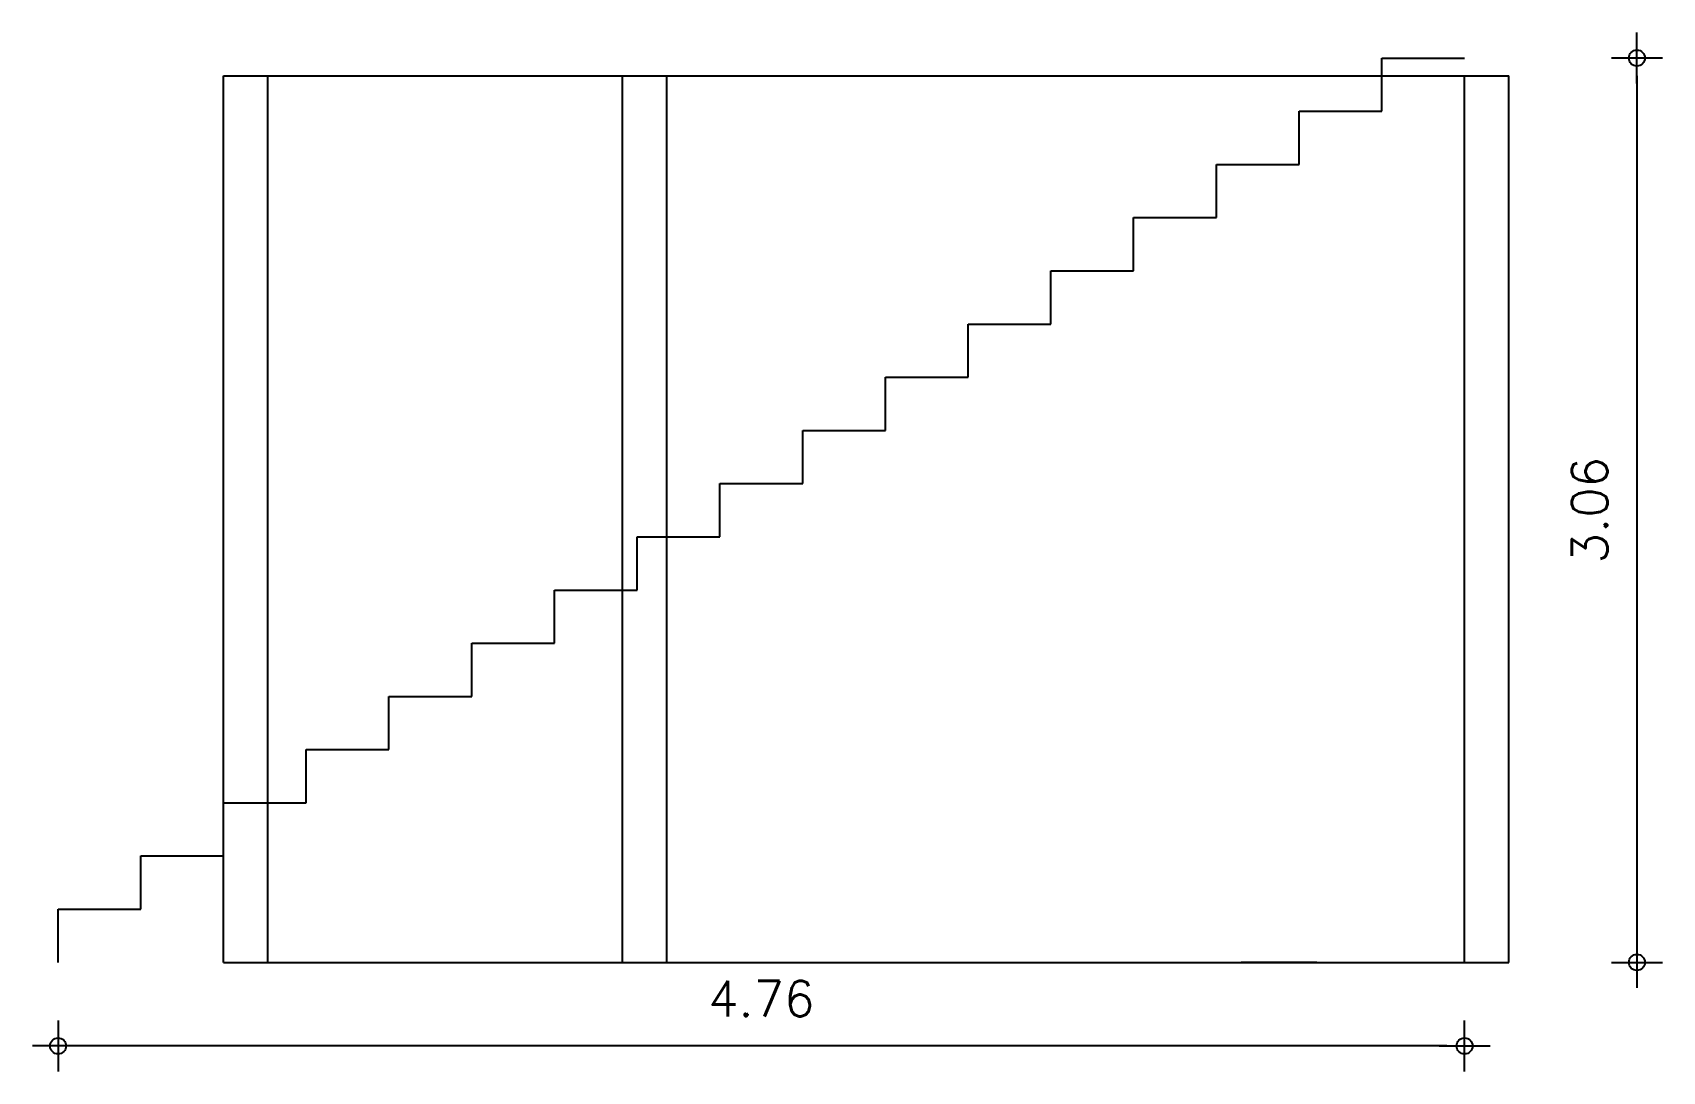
# Model space of a CAD drawing. Header units: millimetres. Extents: x 4595 to 4915, y 2085 to 2243.
# Drawn here: x 4799.58 to 4805.1, y 2185 to 2188.51 of the extents above; entities that cross this region are included whole.
import ezdxf

# ---------------------------------------------------------------- set-up
doc = ezdxf.new("R2010")
doc.units = ezdxf.units.MM
doc.header["$LTSCALE"] = 0.8
doc.layers.add('PORTAS', color=3, linetype='Continuous')
doc.styles.get("Standard").update_dxf_attribs({"font": 'txt.shx', "height": 0.12})
doc.dimstyles.new('ESCALA50', dxfattribs={"dimtxt": 0.1, "dimasz": 0.06, "dimexe": 0.18, "dimexo": 0.06, "dimgap": 0.1, "dimtad": 1, "dimzin": 4, "dimdsep": 46, "dimtxsty": 'Standard', "dimblk1": 'BOLA', "dimblk2": 'BOLA', "dimsah": 1, "dimcen": -0.06, "dimse1": 1, "dimse2": 1, "dimclrd": 7, "dimclrt": 3, "dimadec": 0, "dimazin": 0, "dimtfac": 1, "dimtix": 1, "dimtmove": 0, "dimatfit": 3, "dimldrblk": 'BOLA', "dimfxl": 0, "dimtolj": 1, "dimtzin": 4, "dimarcsym": 0})

# ---------------------------------------------------------------- blocks, each defined once
blk = doc.blocks.new('BOLA')
for p, q in [((0, -1.435), (0, 1.435)), ((-1.435, 0), (1.435, 0))]:
    blk.add_line(p, q)
blk.add_circle((0, 0), 0.452)
blk = doc.blocks.new('*D952')
at = {"layer": 'Defpoints', "color": 0, "transparency": 16777216}
for p in [(4805.0102, 2188.4269), (4805.0102, 2185.3669), (4805.0102, 2185.3669)]:
    blk.add_point(p, dxfattribs=at)
at = {"layer": 'PORTAS', "color": 7, "lineweight": -2, "transparency": 16777216}
blk.add_line((4805.0102, 2188.3669), (4805.0102, 2185.4269), dxfattribs=at)
at = {"layer": 'PORTAS', "color": 7, "lineweight": -2, "transparency": 16777216, "xscale": 0.06, "yscale": 0.06, "zscale": 0.06}
for p, rotation in [((4805.0102, 2188.4269), 90), ((4805.0102, 2185.3669), 270)]:
    blk.add_blockref('BOLA', p, dxfattribs=dict(at, rotation=rotation))
at = {"layer": 'PORTAS', "color": 3, "transparency": 16777216, "insert": (4804.8502, 2186.8969), "char_height": 0.12, "attachment_point": 5, "rotation": 90}
blk.add_mtext('\\A1;3.06', dxfattribs=at)
blk = doc.blocks.new('*D953')
at = {"layer": 'Defpoints', "color": 0, "transparency": 16777216}
for p in [(4799.6668, 2188.4269), (4804.4268, 2188.4269), (4799.6668, 2185.0841)]:
    blk.add_point(p, dxfattribs=at)
at = {"layer": 'PORTAS', "color": 7, "lineweight": -2, "transparency": 16777216}
blk.add_line((4804.3668, 2185.0841), (4799.7268, 2185.0841), dxfattribs=at)
at = {"layer": 'PORTAS', "color": 7, "lineweight": -2, "transparency": 16777216, "xscale": 0.06, "yscale": 0.06, "zscale": 0.06, "rotation": 180}
blk.add_blockref('BOLA', (4799.6668, 2185.0841), dxfattribs=at)
at = {"layer": 'PORTAS', "color": 7, "lineweight": -2, "transparency": 16777216, "xscale": 0.06, "yscale": 0.06, "zscale": 0.06}
blk.add_blockref('BOLA', (4804.4268, 2185.0841), dxfattribs=at)
at = {"layer": 'PORTAS', "color": 3, "transparency": 16777216, "insert": (4802.0468, 2185.2441), "char_height": 0.12, "attachment_point": 5}
blk.add_mtext('\\A1;4.76', dxfattribs=at)

msp = doc.modelspace()

# ---------------------------------------------------------------- linework, layer by layer
at = {"layer": 'PORTAS', "color": 6}
for p, q in [((4804.1468, 2188.2469), (4804.1468, 2188.4269)), ((4804.1468, 2188.4269), (4804.4268, 2188.4269)), ((4800.2268, 2185.3669), (4800.2268, 2188.3669)), ((4800.2268, 2188.3669), (4804.5768, 2188.3669)), ((4800.3768, 2185.3669), (4800.3768, 2188.3669)), ((4801.5768, 2185.3669), (4801.5768, 2188.3669)), ((4801.7268, 2185.3669), (4801.7268, 2188.3669)), ((4804.4268, 2185.3669), (4804.4268, 2188.3669)), ((4804.5768, 2185.3669), (4804.5768, 2188.3669)), ((4803.8668, 2188.0669), (4803.8668, 2188.2469)), ((4803.8668, 2188.2469), (4804.1468, 2188.2469)), ((4803.5868, 2187.8869), (4803.5868, 2188.0669)), ((4803.5868, 2188.0669), (4803.8668, 2188.0669)), ((4803.3068, 2187.7069), (4803.3068, 2187.8869)), ((4803.3068, 2187.8869), (4803.5868, 2187.8869)), ((4803.0268, 2187.5269), (4803.0268, 2187.7069)), ((4803.0268, 2187.7069), (4803.3068, 2187.7069)), ((4802.7468, 2187.3469), (4802.7468, 2187.5269)), ((4802.7468, 2187.5269), (4803.0268, 2187.5269)), ((4802.4668, 2187.1669), (4802.4668, 2187.3469)), ((4802.4668, 2187.3469), (4802.7468, 2187.3469)), ((4802.1868, 2186.9869), (4802.1868, 2187.1669)), ((4802.1868, 2187.1669), (4802.4668, 2187.1669)), ((4801.9068, 2186.8069), (4801.9068, 2186.9869)), ((4801.9068, 2186.9869), (4802.1868, 2186.9869)), ((4801.6268, 2186.6269), (4801.6268, 2186.8069)), ((4801.6268, 2186.8069), (4801.9068, 2186.8069)), ((4801.3468, 2186.4469), (4801.3468, 2186.6269)), ((4801.3468, 2186.6269), (4801.6268, 2186.6269)), ((4801.0668, 2186.2669), (4801.0668, 2186.4469)), ((4801.0668, 2186.4469), (4801.3468, 2186.4469)), ((4800.7868, 2186.0869), (4800.7868, 2186.2669)), ((4800.7868, 2186.2669), (4801.0668, 2186.2669)), ((4800.5068, 2185.9069), (4800.5068, 2186.0869)), ((4800.5068, 2186.0869), (4800.7868, 2186.0869)), ((4800.2268, 2185.7269), (4800.2268, 2185.9069)), ((4800.2268, 2185.9069), (4800.5068, 2185.9069)), ((4799.9468, 2185.5469), (4799.9468, 2185.7269)), ((4799.9468, 2185.7269), (4800.2268, 2185.7269)), ((4799.6668, 2185.3669), (4799.6668, 2185.5469)), ((4799.6668, 2185.5469), (4799.9468, 2185.5469)), ((4800.2268, 2185.3669), (4804.5768, 2185.3669)), ((4803.9268, 2185.3669), (4803.671, 2185.3669))]:
    msp.add_line(p, q, dxfattribs=at)

# ---------------------------------------------------------------- dimensions: what is measured, and where the dimension line sits
dim = msp.add_linear_dim(base=(4805.0102, 2185.3669), p1=(4805.0102, 2188.4269), p2=(4805.0102, 2185.3669), angle=90, dimstyle='ESCALA50', override={"dimfxl": 0.18}, dxfattribs=at)
dim.commit()
dim.dimension.update_dxf_attribs({"geometry": '*D952', "text_midpoint": (4804.8502, 2186.8969)})
dim = msp.add_linear_dim(base=(4799.6668, 2185.0841), p1=(4804.4268, 2188.4269), p2=(4799.6668, 2188.4269), dimstyle='ESCALA50', override={"dimfxl": 0.18}, dxfattribs=at)
dim.commit()
dim.dimension.update_dxf_attribs({"geometry": '*D953', "text_midpoint": (4802.0468, 2185.2441)})

doc.saveas('drawing.dxf')
